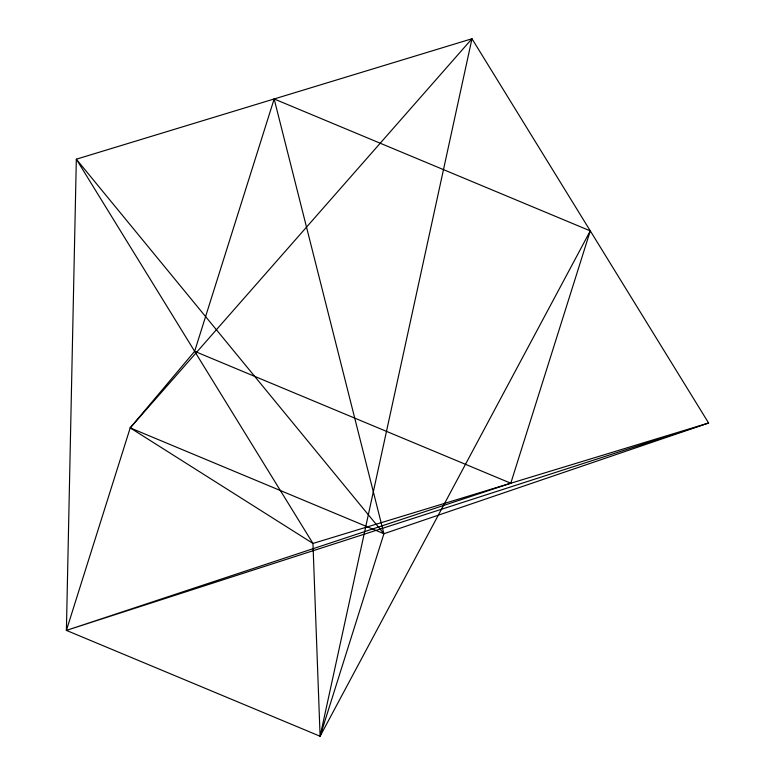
<?xml version="1.0" encoding="UTF-8"?>
<svg xmlns="http://www.w3.org/2000/svg" width="775" height="775" viewBox="0 0 775 775"><rect width="100%" height="100%" fill="white"/><g stroke="black" fill="none" stroke-linecap="round" stroke-linejoin="round"><path stroke-width="1.16" d="M66.398 630.395L76.328 159.195L471.975 38.75L708.602 423.005L383.916 533.733L130.21 427.877L66.398 630.395L320.104 736.25L590.288 230.882L274.156 98.968L194.641 351.317L130.21 427.877L312.955 543.449L708.602 423.005L66.398 630.395L510.783 483.222L590.288 230.882M320.104 736.25L383.916 533.733L76.328 159.195L312.955 543.449L320.104 736.25L471.975 38.75L130.21 427.877M194.641 351.317L510.783 483.222M274.156 98.968L383.916 533.733"/></g></svg>
